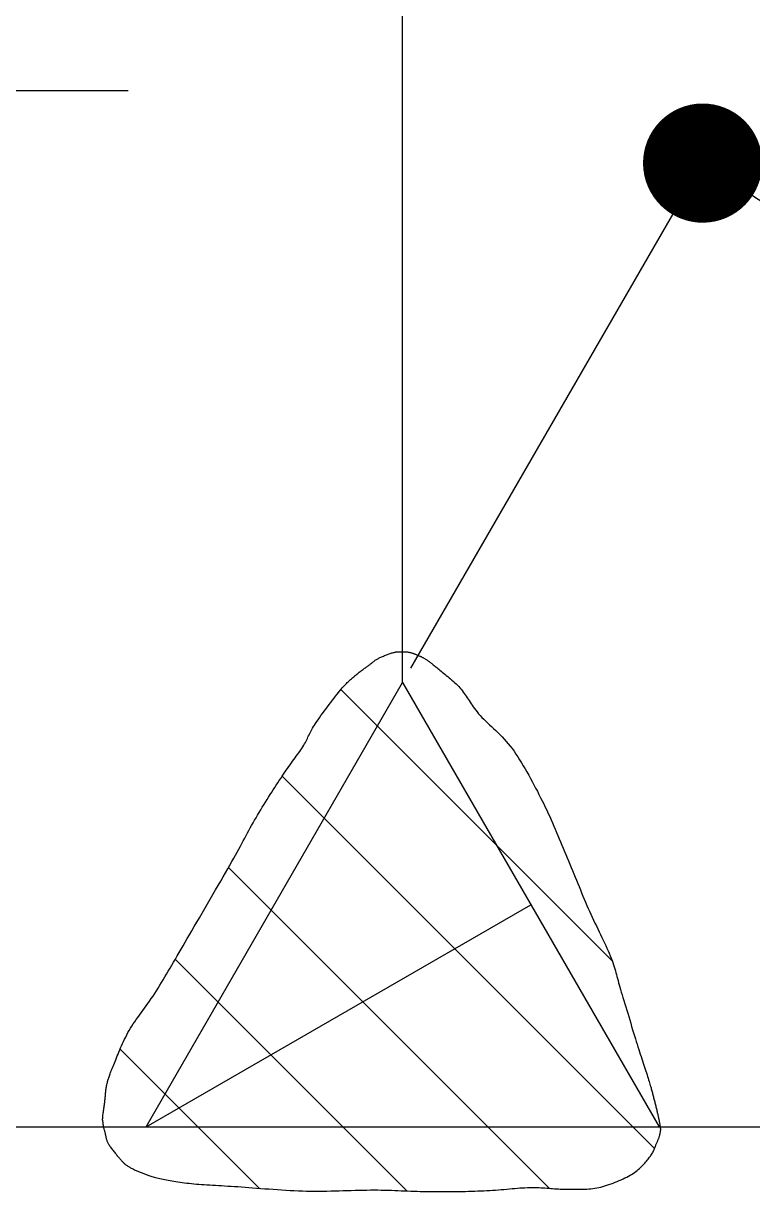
# Model space of a CAD drawing. Header units: millimetres. Extents: x 0 to 18796, y -11 to 7128.
# Drawn here: x 11760.5 to 11809.5, y 5703 to 5781.4 of the extents above; entities that cross this region are included whole.
import ezdxf

# ---------------------------------------------------------------- set-up
doc = ezdxf.new("R2010")
doc.units = ezdxf.units.MM
doc.header["$LTSCALE"] = 5
doc.layers.get('0').update_dxf_attribs({"color": 255})
doc.layers.add('寸法', color=4, linetype='Continuous')
doc.layers.add('金物', color=142, linetype='Continuous')

# ---------------------------------------------------------------- blocks, each defined once
blk = doc.blocks.new('_Dot')
at = {"color": 0, "linetype": 'ByBlock', "lineweight": -2}
blk.add_line((-0.5, 0), (-1, 0), dxfattribs=at)
at = {"color": 0, "linetype": 'ByBlock', "const_width": 0.5}
blk.add_lwpolyline([(-0.25, 0, 1), (0.25, 0, 1)], format="xyb", close=True, dxfattribs=at)

msp = doc.modelspace()

# ---------------------------------------------------------------- linework, layer by layer
at = {"layer": '寸法'}
for p, q in [((11759.555, 5776.91), (11767.555, 5776.91)), ((11786.531, 5738.142), (11806.098, 5772.033)), ((11785.075, 5739.104), (11785.136, 5739.125)), ((11785.136, 5739.125), (11785.194, 5739.144)), ((11785.194, 5739.144), (11785.25, 5739.162)), ((11785.25, 5739.162), (11785.303, 5739.178)), ((11785.303, 5739.178), (11785.353, 5739.192)), ((11785.353, 5739.192), (11785.399, 5739.204)), ((11785.399, 5739.204), (11785.444, 5739.215)), ((11785.444, 5739.215), (11785.487, 5739.223)), ((11785.487, 5739.223), (11785.528, 5739.23)), ((11785.528, 5739.23), (11785.567, 5739.236)), ((11785.567, 5739.236), (11785.605, 5739.24)), ((11785.605, 5739.24), (11785.642, 5739.244)), ((11785.642, 5739.244), (11785.678, 5739.246)), ((11785.678, 5739.246), (11785.712, 5739.247)), ((11785.712, 5739.247), (11785.747, 5739.248)), ((11785.747, 5739.248), (11785.78, 5739.248)), ((11785.78, 5739.248), (11785.812, 5739.248)), ((11785.812, 5739.248), (11785.845, 5739.248)), ((11785.845, 5739.248), (11785.876, 5739.247)), ((11785.876, 5739.247), (11785.909, 5739.247)), ((11785.909, 5739.247), (11785.941, 5739.247)), ((11785.941, 5739.247), (11785.973, 5739.247)), ((11785.973, 5739.247), (11786.004, 5739.247)), ((11786.004, 5739.247), (11786.035, 5739.247)), ((11786.035, 5739.247), (11786.065, 5739.247)), ((11786.065, 5739.247), (11786.094, 5739.246)), ((11786.094, 5739.246), (11786.122, 5739.245)), ((11786.122, 5739.245), (11786.149, 5739.244)), ((11786.149, 5739.244), (11786.177, 5739.242)), ((11786.177, 5739.242), (11786.204, 5739.24)), ((11786.204, 5739.24), (11786.23, 5739.238)), ((11786.23, 5739.238), (11786.257, 5739.235)), ((11786.257, 5739.235), (11786.283, 5739.232)), ((11786.283, 5739.232), (11786.31, 5739.228)), ((11786.31, 5739.228), (11786.337, 5739.224)), ((11786.337, 5739.224), (11786.364, 5739.22)), ((11786.364, 5739.22), (11786.392, 5739.214)), ((11786.392, 5739.214), (11786.42, 5739.208)), ((11786.42, 5739.208), (11786.449, 5739.202)), ((11786.449, 5739.202), (11786.478, 5739.195)), ((11786.478, 5739.195), (11786.508, 5739.187)), ((11786.508, 5739.187), (11786.538, 5739.179)), ((11786.538, 5739.179), (11786.568, 5739.17)), ((11786.568, 5739.17), (11786.598, 5739.161)), ((11786.598, 5739.161), (11786.628, 5739.151)), ((11786.628, 5739.151), (11786.659, 5739.141)), ((11786.659, 5739.141), (11786.689, 5739.13)), ((11786.689, 5739.13), (11786.719, 5739.119)), ((11786.719, 5739.119), (11786.75, 5739.108)), ((11786.75, 5739.108), (11786.781, 5739.095)), ((11783.664, 5738.302), (11783.709, 5738.335)), ((11783.709, 5738.335), (11783.751, 5738.367)), ((11783.751, 5738.367), (11783.792, 5738.398)), ((11783.792, 5738.398), (11783.83, 5738.428)), ((11783.83, 5738.428), (11783.867, 5738.458)), ((11783.867, 5738.458), (11783.903, 5738.486)), ((11783.903, 5738.486), (11783.937, 5738.514)), ((11783.937, 5738.514), (11783.971, 5738.542)), ((11783.971, 5738.542), (11784.005, 5738.569)), ((11784.005, 5738.569), (11784.038, 5738.596)), ((11784.038, 5738.596), (11784.072, 5738.622)), ((11784.072, 5738.622), (11784.107, 5738.648)), ((11784.107, 5738.648), (11784.143, 5738.673)), ((11784.143, 5738.673), (11784.181, 5738.698)), ((11784.181, 5738.698), (11784.22, 5738.724)), ((11784.22, 5738.724), (11784.261, 5738.749)), ((11784.261, 5738.749), (11784.305, 5738.774)), ((11784.305, 5738.774), (11784.352, 5738.799)), ((11784.352, 5738.799), (11784.402, 5738.825)), ((11784.402, 5738.825), (11784.455, 5738.851)), ((11784.455, 5738.851), (11784.512, 5738.877)), ((11784.512, 5738.877), (11784.571, 5738.904)), ((11784.571, 5738.904), (11784.632, 5738.93)), ((11784.632, 5738.93), (11784.694, 5738.957)), ((11784.694, 5738.957), (11784.757, 5738.983)), ((11784.757, 5738.983), (11784.822, 5739.009)), ((11784.822, 5739.009), (11784.886, 5739.034)), ((11784.886, 5739.034), (11784.95, 5739.058)), ((11784.95, 5739.058), (11785.013, 5739.081)), ((11785.013, 5739.081), (11785.075, 5739.104)), ((11786.781, 5739.095), (11786.812, 5739.083)), ((11786.812, 5739.083), (11786.844, 5739.071)), ((11786.844, 5739.071), (11786.875, 5739.058)), ((11786.875, 5739.058), (11786.906, 5739.045)), ((11786.906, 5739.045), (11786.937, 5739.032)), ((11786.937, 5739.032), (11786.969, 5739.018)), ((11786.969, 5739.018), (11787, 5739.005)), ((11787, 5739.005), (11787.031, 5738.992)), ((11787.031, 5738.992), (11787.061, 5738.98)), ((11787.061, 5738.98), (11787.091, 5738.967)), ((11787.091, 5738.967), (11787.121, 5738.954)), ((11787.121, 5738.954), (11787.151, 5738.942)), ((11787.151, 5738.942), (11787.181, 5738.928)), ((11787.181, 5738.928), (11787.211, 5738.915)), ((11787.211, 5738.915), (11787.242, 5738.9)), ((11787.242, 5738.9), (11787.273, 5738.885)), ((11787.273, 5738.885), (11787.305, 5738.869)), ((11787.305, 5738.869), (11787.338, 5738.852)), ((11787.338, 5738.852), (11787.372, 5738.833)), ((11787.372, 5738.833), (11787.407, 5738.813)), ((11787.407, 5738.813), (11787.443, 5738.792)), ((11787.443, 5738.792), (11787.48, 5738.768)), ((11787.48, 5738.768), (11787.519, 5738.743)), ((11787.519, 5738.743), (11787.559, 5738.717)), ((11787.559, 5738.717), (11787.599, 5738.691)), ((11787.599, 5738.691), (11787.638, 5738.664)), ((11787.638, 5738.664), (11787.678, 5738.637)), ((11787.678, 5738.637), (11787.717, 5738.609)), ((11787.717, 5738.609), (11787.758, 5738.58)), ((11787.758, 5738.58), (11787.799, 5738.55)), ((11787.799, 5738.55), (11787.842, 5738.518)), ((11787.842, 5738.518), (11787.886, 5738.485)), ((11787.886, 5738.485), (11787.932, 5738.45)), ((11787.932, 5738.45), (11787.98, 5738.412)), ((11787.98, 5738.412), (11788.031, 5738.372)), ((11788.031, 5738.372), (11788.084, 5738.33)), ((11788.084, 5738.33), (11788.139, 5738.285)), ((11782.64, 5737.514), (11782.692, 5737.557)), ((11782.692, 5737.557), (11782.744, 5737.6)), ((11782.744, 5737.6), (11782.797, 5737.645)), ((11782.797, 5737.645), (11782.851, 5737.691)), ((11782.851, 5737.691), (11782.905, 5737.738)), ((11782.905, 5737.738), (11782.959, 5737.783)), ((11782.959, 5737.783), (11783.014, 5737.826)), ((11783.014, 5737.826), (11783.067, 5737.868)), ((11783.067, 5737.868), (11783.12, 5737.909)), ((11783.12, 5737.909), (11783.173, 5737.949)), ((11783.173, 5737.949), (11783.225, 5737.988)), ((11783.225, 5737.988), (11783.276, 5738.026)), ((11783.276, 5738.026), (11783.327, 5738.063)), ((11783.327, 5738.063), (11783.378, 5738.098)), ((11783.378, 5738.098), (11783.427, 5738.134)), ((11783.427, 5738.134), (11783.476, 5738.168)), ((11783.476, 5738.168), (11783.525, 5738.202)), ((11783.525, 5738.202), (11783.572, 5738.236)), ((11783.572, 5738.236), (11783.618, 5738.269)), ((11783.618, 5738.269), (11783.664, 5738.302)), ((11788.139, 5738.285), (11788.198, 5738.237)), ((11788.198, 5738.237), (11788.26, 5738.185)), ((11788.26, 5738.185), (11788.326, 5738.13)), ((11788.326, 5738.13), (11788.396, 5738.072)), ((11788.396, 5738.072), (11788.472, 5738.011)), ((11788.472, 5738.011), (11788.552, 5737.946)), ((11788.552, 5737.946), (11788.635, 5737.878)), ((11788.635, 5737.878), (11788.722, 5737.808)), ((11788.722, 5737.808), (11788.812, 5737.735)), ((11788.812, 5737.735), (11788.904, 5737.66)), ((11788.904, 5737.66), (11788.998, 5737.583)), ((11788.998, 5737.583), (11789.092, 5737.503)), ((11768.764, 5707.368), (11785.973, 5737.175)), ((11781.85, 5736.726), (11781.928, 5736.818)), ((11781.928, 5736.818), (11782.002, 5736.902)), ((11782.002, 5736.902), (11782.071, 5736.98)), ((11782.071, 5736.98), (11782.138, 5737.051)), ((11782.138, 5737.051), (11782.201, 5737.117)), ((11782.201, 5737.117), (11782.262, 5737.178)), ((11782.262, 5737.178), (11782.32, 5737.234)), ((11782.32, 5737.234), (11782.377, 5737.287)), ((11782.377, 5737.287), (11782.432, 5737.336)), ((11782.432, 5737.336), (11782.484, 5737.383)), ((11782.484, 5737.383), (11782.537, 5737.428)), ((11782.537, 5737.428), (11782.589, 5737.471)), ((11782.589, 5737.471), (11782.64, 5737.514)), ((11785.973, 5737.175), (11803.182, 5707.368)), ((11789.092, 5737.503), (11789.187, 5737.422)), ((11789.187, 5737.422), (11789.282, 5737.339)), ((11789.282, 5737.339), (11789.377, 5737.255)), ((11789.377, 5737.255), (11789.47, 5737.169)), ((11789.47, 5737.169), (11789.561, 5737.082)), ((11789.561, 5737.082), (11789.65, 5736.994)), ((11789.65, 5736.994), (11789.736, 5736.905)), ((11789.736, 5736.905), (11789.82, 5736.816)), ((11789.82, 5736.816), (11789.898, 5736.726)), ((11781.152, 5735.843), (11781.263, 5735.988)), ((11781.263, 5735.988), (11781.372, 5736.129)), ((11781.372, 5736.129), (11781.477, 5736.264)), ((11781.477, 5736.264), (11781.579, 5736.393)), ((11781.579, 5736.393), (11781.676, 5736.513)), ((11781.676, 5736.513), (11781.767, 5736.625)), ((11781.767, 5736.625), (11781.85, 5736.726)), ((11781.83, 5736.702), (11800.027, 5718.505)), ((11789.898, 5736.726), (11789.972, 5736.635)), ((11789.972, 5736.635), (11790.042, 5736.543)), ((11790.042, 5736.543), (11790.11, 5736.45)), ((11790.11, 5736.45), (11790.176, 5736.356)), ((11790.176, 5736.356), (11790.24, 5736.26)), ((11790.24, 5736.26), (11790.304, 5736.163)), ((11790.304, 5736.163), (11790.367, 5736.064)), ((11790.367, 5736.064), (11790.432, 5735.964)), ((11780.598, 5735.1), (11780.706, 5735.247)), ((11780.706, 5735.247), (11780.816, 5735.396)), ((11780.816, 5735.396), (11780.927, 5735.546)), ((11780.927, 5735.546), (11781.04, 5735.695)), ((11781.04, 5735.695), (11781.152, 5735.843)), ((11790.432, 5735.964), (11790.498, 5735.862)), ((11790.498, 5735.862), (11790.567, 5735.757)), ((11790.567, 5735.757), (11790.639, 5735.651)), ((11790.639, 5735.651), (11790.715, 5735.542)), ((11790.715, 5735.542), (11790.796, 5735.431)), ((11790.796, 5735.431), (11790.882, 5735.318)), ((11790.882, 5735.318), (11790.975, 5735.202)), ((11790.975, 5735.202), (11791.074, 5735.084)), ((11780.063, 5734.329), (11780.135, 5734.439)), ((11780.135, 5734.439), (11780.215, 5734.557)), ((11780.215, 5734.557), (11780.302, 5734.683)), ((11780.302, 5734.683), (11780.395, 5734.817)), ((11780.395, 5734.817), (11780.494, 5734.956)), ((11780.494, 5734.956), (11780.598, 5735.1)), ((11791.074, 5735.084), (11791.18, 5734.964)), ((11791.18, 5734.964), (11791.294, 5734.843)), ((11791.294, 5734.843), (11791.414, 5734.722)), ((11791.414, 5734.722), (11791.539, 5734.599)), ((11791.539, 5734.599), (11791.669, 5734.475)), ((11791.669, 5734.475), (11791.803, 5734.349)), ((11779.666, 5733.591), (11779.705, 5733.676)), ((11779.705, 5733.676), (11779.747, 5733.761)), ((11779.747, 5733.761), (11779.79, 5733.848)), ((11779.79, 5733.848), (11779.836, 5733.937)), ((11779.836, 5733.937), (11779.885, 5734.028)), ((11779.885, 5734.028), (11779.939, 5734.124)), ((11779.939, 5734.124), (11779.998, 5734.224)), ((11779.998, 5734.224), (11780.063, 5734.329)), ((11791.803, 5734.349), (11791.94, 5734.22)), ((11791.94, 5734.22), (11792.08, 5734.09)), ((11792.08, 5734.09), (11792.221, 5733.956)), ((11792.221, 5733.956), (11792.363, 5733.819)), ((11792.363, 5733.819), (11792.506, 5733.678)), ((11792.506, 5733.678), (11792.647, 5733.534)), ((11779.21, 5732.762), (11779.277, 5732.867)), ((11779.277, 5732.867), (11779.34, 5732.969)), ((11779.34, 5732.969), (11779.397, 5733.066)), ((11779.397, 5733.066), (11779.45, 5733.159)), ((11779.45, 5733.159), (11779.497, 5733.249)), ((11779.497, 5733.249), (11779.542, 5733.337)), ((11779.542, 5733.337), (11779.584, 5733.423)), ((11779.584, 5733.423), (11779.625, 5733.508)), ((11779.625, 5733.508), (11779.666, 5733.591)), ((11792.647, 5733.534), (11792.788, 5733.385)), ((11792.788, 5733.385), (11792.926, 5733.231)), ((11792.926, 5733.231), (11793.062, 5733.073)), ((11793.062, 5733.073), (11793.194, 5732.91)), ((11793.194, 5732.91), (11793.322, 5732.741)), ((11778.68, 5732.01), (11778.761, 5732.121)), ((11778.761, 5732.121), (11778.841, 5732.231)), ((11778.841, 5732.231), (11778.919, 5732.339)), ((11778.919, 5732.339), (11778.994, 5732.446)), ((11778.994, 5732.446), (11779.068, 5732.552)), ((11779.068, 5732.552), (11779.14, 5732.658)), ((11779.14, 5732.658), (11779.21, 5732.762)), ((11793.322, 5732.741), (11793.447, 5732.565)), ((11793.447, 5732.565), (11793.572, 5732.383)), ((11793.572, 5732.383), (11793.697, 5732.194)), ((11793.697, 5732.194), (11793.821, 5731.999)), ((11778.072, 5731.161), (11778.162, 5731.292)), ((11778.162, 5731.292), (11778.252, 5731.419)), ((11778.252, 5731.419), (11778.34, 5731.542)), ((11778.34, 5731.542), (11778.427, 5731.663)), ((11778.427, 5731.663), (11778.512, 5731.781)), ((11778.512, 5731.781), (11778.597, 5731.897)), ((11778.597, 5731.897), (11778.68, 5732.01)), ((11793.821, 5731.999), (11793.944, 5731.799)), ((11793.944, 5731.799), (11794.067, 5731.595)), ((11794.067, 5731.595), (11794.189, 5731.387)), ((11794.189, 5731.387), (11794.31, 5731.176)), ((11777.601, 5730.452), (11777.699, 5730.601)), ((11777.699, 5730.601), (11777.795, 5730.747)), ((11777.795, 5730.747), (11777.889, 5730.889)), ((11777.889, 5730.889), (11777.981, 5731.027)), ((11777.896, 5730.901), (11802.876, 5705.921)), ((11777.981, 5731.027), (11778.072, 5731.161)), ((11794.31, 5731.176), (11794.43, 5730.962)), ((11794.43, 5730.962), (11794.549, 5730.747)), ((11794.549, 5730.747), (11794.666, 5730.53)), ((11794.666, 5730.53), (11794.783, 5730.313)), ((11777.089, 5729.656), (11777.194, 5729.821)), ((11777.194, 5729.821), (11777.298, 5729.983)), ((11777.298, 5729.983), (11777.401, 5730.142)), ((11777.401, 5730.142), (11777.502, 5730.298)), ((11777.502, 5730.298), (11777.601, 5730.452)), ((11794.783, 5730.313), (11794.897, 5730.096)), ((11794.897, 5730.096), (11795.01, 5729.879)), ((11795.01, 5729.879), (11795.121, 5729.664)), ((11776.559, 5728.806), (11776.665, 5728.979)), ((11776.665, 5728.979), (11776.771, 5729.15)), ((11776.771, 5729.15), (11776.878, 5729.321)), ((11776.878, 5729.321), (11776.984, 5729.489)), ((11776.984, 5729.489), (11777.089, 5729.656)), ((11795.121, 5729.664), (11795.23, 5729.451)), ((11795.23, 5729.451), (11795.337, 5729.24)), ((11795.337, 5729.24), (11795.442, 5729.031)), ((11795.442, 5729.031), (11795.544, 5728.821)), ((11776.14, 5728.106), (11776.243, 5728.282)), ((11776.243, 5728.282), (11776.347, 5728.457)), ((11776.347, 5728.457), (11776.453, 5728.632)), ((11776.453, 5728.632), (11776.559, 5728.806)), ((11795.544, 5728.821), (11795.645, 5728.61)), ((11795.645, 5728.61), (11795.743, 5728.399)), ((11795.743, 5728.399), (11795.84, 5728.187)), ((11795.84, 5728.187), (11795.934, 5727.975)), ((11775.659, 5727.254), (11775.751, 5727.423)), ((11775.751, 5727.423), (11775.845, 5727.591)), ((11775.845, 5727.591), (11775.941, 5727.761)), ((11775.941, 5727.761), (11776.038, 5727.933)), ((11776.038, 5727.933), (11776.14, 5728.106)), ((11795.934, 5727.975), (11796.028, 5727.762)), ((11796.028, 5727.762), (11796.12, 5727.55)), ((11796.12, 5727.55), (11796.211, 5727.337)), ((11775.287, 5726.561), (11775.381, 5726.738)), ((11775.381, 5726.738), (11775.474, 5726.912)), ((11775.474, 5726.912), (11775.567, 5727.084)), ((11775.567, 5727.084), (11775.659, 5727.254)), ((11796.211, 5727.337), (11796.302, 5727.124)), ((11796.302, 5727.124), (11796.392, 5726.911)), ((11796.392, 5726.911), (11796.481, 5726.697)), ((11796.481, 5726.697), (11796.57, 5726.484)), ((11774.766, 5725.597), (11774.878, 5725.803)), ((11774.878, 5725.803), (11774.986, 5726.002)), ((11774.986, 5726.002), (11775.09, 5726.194)), ((11775.09, 5726.194), (11775.189, 5726.38)), ((11775.189, 5726.38), (11775.287, 5726.561)), ((11796.57, 5726.484), (11796.659, 5726.271)), ((11796.659, 5726.271), (11796.749, 5726.058)), ((11796.749, 5726.058), (11796.838, 5725.846)), ((11796.838, 5725.846), (11796.929, 5725.633)), ((11774.39, 5724.926), (11774.522, 5725.159)), ((11774.522, 5725.159), (11774.647, 5725.383)), ((11774.647, 5725.383), (11774.766, 5725.597)), ((11796.929, 5725.633), (11797.019, 5725.42)), ((11797.019, 5725.42), (11797.108, 5725.206)), ((11797.108, 5725.206), (11797.197, 5724.991)), ((11773.941, 5724.142), (11774.1, 5724.417)), ((11774.1, 5724.417), (11774.249, 5724.679)), ((11774.249, 5724.679), (11774.39, 5724.926)), ((11774.298, 5724.765), (11795.825, 5703.237)), ((11797.197, 5724.991), (11797.285, 5724.776)), ((11797.285, 5724.776), (11797.373, 5724.559)), ((11797.373, 5724.559), (11797.46, 5724.343)), ((11797.46, 5724.343), (11797.548, 5724.127)), ((11773.43, 5723.258), (11773.605, 5723.56)), ((11773.605, 5723.56), (11773.776, 5723.856)), ((11773.776, 5723.856), (11773.941, 5724.142)), ((11797.548, 5724.127), (11797.635, 5723.911)), ((11797.635, 5723.911), (11797.721, 5723.696)), ((11797.721, 5723.696), (11797.807, 5723.481)), ((11797.807, 5723.481), (11797.894, 5723.268)), ((11773.07, 5722.638), (11773.251, 5722.95)), ((11773.251, 5722.95), (11773.43, 5723.258)), ((11797.894, 5723.268), (11797.98, 5723.056)), ((11797.98, 5723.056), (11798.066, 5722.846)), ((11798.066, 5722.846), (11798.153, 5722.637)), ((11768.764, 5707.368), (11794.577, 5722.272)), ((11772.524, 5721.701), (11772.705, 5722.012)), ((11772.705, 5722.012), (11772.888, 5722.324)), ((11772.888, 5722.324), (11773.07, 5722.638)), ((11798.153, 5722.637), (11798.24, 5722.431)), ((11798.24, 5722.431), (11798.327, 5722.227)), ((11798.327, 5722.227), (11798.413, 5722.026)), ((11798.413, 5722.026), (11798.502, 5721.827)), ((11772, 5720.803), (11772.17, 5721.095)), ((11772.17, 5721.095), (11772.346, 5721.395)), ((11772.346, 5721.395), (11772.524, 5721.701)), ((11798.502, 5721.827), (11798.593, 5721.628)), ((11798.593, 5721.628), (11798.685, 5721.43)), ((11798.685, 5721.43), (11798.779, 5721.232)), ((11798.779, 5721.232), (11798.873, 5721.036)), ((11771.677, 5720.252), (11771.835, 5720.521)), ((11771.835, 5720.521), (11772, 5720.803)), ((11798.873, 5721.036), (11798.968, 5720.842)), ((11798.968, 5720.842), (11799.062, 5720.648)), ((11799.062, 5720.648), (11799.156, 5720.457)), ((11799.156, 5720.457), (11799.249, 5720.267)), ((11771.113, 5719.283), (11771.247, 5719.514)), ((11771.247, 5719.514), (11771.385, 5719.752)), ((11771.385, 5719.752), (11771.528, 5719.996)), ((11771.528, 5719.996), (11771.677, 5720.252)), ((11799.249, 5720.267), (11799.34, 5720.08)), ((11799.34, 5720.08), (11799.43, 5719.895)), ((11799.43, 5719.895), (11799.516, 5719.712)), ((11799.516, 5719.712), (11799.6, 5719.532)), ((11799.6, 5719.532), (11799.681, 5719.355)), ((11770.73, 5718.622), (11770.854, 5718.837)), ((11770.854, 5718.837), (11770.981, 5719.057)), ((11770.981, 5719.057), (11771.113, 5719.283)), ((11799.681, 5719.355), (11799.758, 5719.182)), ((11799.758, 5719.182), (11799.831, 5719.011)), ((11799.831, 5719.011), (11799.899, 5718.844)), ((11799.899, 5718.844), (11799.961, 5718.683)), ((11770.255, 5717.807), (11770.371, 5718.005)), ((11770.371, 5718.005), (11770.488, 5718.207)), ((11770.488, 5718.207), (11770.608, 5718.412)), ((11770.608, 5718.412), (11770.73, 5718.622)), ((11770.721, 5718.607), (11786.264, 5703.064)), ((11799.961, 5718.683), (11800.018, 5718.529)), ((11800.018, 5718.529), (11800.07, 5718.382)), ((11800.07, 5718.382), (11800.118, 5718.241)), ((11800.118, 5718.241), (11800.162, 5718.104)), ((11800.162, 5718.104), (11800.203, 5717.97)), ((11800.203, 5717.97), (11800.242, 5717.839)), ((11769.801, 5717.047), (11769.913, 5717.233)), ((11769.913, 5717.233), (11770.027, 5717.422)), ((11770.027, 5717.422), (11770.14, 5717.613)), ((11770.14, 5717.613), (11770.255, 5717.807)), ((11800.242, 5717.839), (11800.279, 5717.709)), ((11800.279, 5717.709), (11800.315, 5717.578)), ((11800.315, 5717.578), (11800.35, 5717.447)), ((11800.35, 5717.447), (11800.386, 5717.313)), ((11800.386, 5717.313), (11800.423, 5717.177)), ((11800.423, 5717.177), (11800.461, 5717.035)), ((11769.346, 5716.319), (11769.461, 5716.498)), ((11769.461, 5716.498), (11769.575, 5716.68)), ((11769.575, 5716.68), (11769.688, 5716.863)), ((11769.688, 5716.863), (11769.801, 5717.047)), ((11800.461, 5717.035), (11800.501, 5716.888)), ((11800.501, 5716.888), (11800.544, 5716.735)), ((11800.544, 5716.735), (11800.591, 5716.574)), ((11800.591, 5716.574), (11800.641, 5716.404)), ((11800.641, 5716.404), (11800.696, 5716.224)), ((11768.767, 5715.481), (11768.882, 5715.642)), ((11768.882, 5715.642), (11768.998, 5715.806)), ((11768.998, 5715.806), (11769.114, 5715.973)), ((11769.114, 5715.973), (11769.23, 5716.144)), ((11769.23, 5716.144), (11769.346, 5716.319)), ((11800.696, 5716.224), (11800.753, 5716.034)), ((11800.753, 5716.034), (11800.813, 5715.835)), ((11800.813, 5715.835), (11800.875, 5715.629)), ((11800.875, 5715.629), (11800.939, 5715.418)), ((11768.212, 5714.713), (11768.319, 5714.863)), ((11768.319, 5714.863), (11768.429, 5715.015)), ((11768.429, 5715.015), (11768.54, 5715.168)), ((11768.54, 5715.168), (11768.653, 5715.323)), ((11768.653, 5715.323), (11768.767, 5715.481)), ((11800.939, 5715.418), (11801.004, 5715.202)), ((11801.004, 5715.202), (11801.07, 5714.982)), ((11801.07, 5714.982), (11801.137, 5714.761)), ((11767.722, 5713.979), (11767.813, 5714.125)), ((11767.813, 5714.125), (11767.908, 5714.271)), ((11767.908, 5714.271), (11768.006, 5714.418)), ((11768.006, 5714.418), (11768.108, 5714.565)), ((11768.108, 5714.565), (11768.212, 5714.713)), ((11801.137, 5714.761), (11801.203, 5714.539)), ((11801.203, 5714.539), (11801.27, 5714.318)), ((11801.27, 5714.318), (11801.336, 5714.098)), ((11801.336, 5714.098), (11801.402, 5713.883)), ((11767.254, 5713.097), (11767.324, 5713.244)), ((11767.324, 5713.244), (11767.398, 5713.392)), ((11767.398, 5713.392), (11767.474, 5713.539)), ((11767.474, 5713.539), (11767.553, 5713.687)), ((11767.553, 5713.687), (11767.636, 5713.833)), ((11767.636, 5713.833), (11767.722, 5713.979)), ((11801.402, 5713.883), (11801.466, 5713.672)), ((11801.466, 5713.672), (11801.528, 5713.467)), ((11801.528, 5713.467), (11801.589, 5713.27)), ((11801.589, 5713.27), (11801.647, 5713.081)), ((11766.942, 5712.385), (11767, 5712.523)), ((11767, 5712.523), (11767.06, 5712.664)), ((11767.021, 5712.572), (11776.347, 5703.246)), ((11767.06, 5712.664), (11767.122, 5712.807)), ((11767.122, 5712.807), (11767.187, 5712.951)), ((11767.187, 5712.951), (11767.254, 5713.097)), ((11801.647, 5713.081), (11801.702, 5712.903)), ((11801.702, 5712.903), (11801.756, 5712.732)), ((11801.756, 5712.732), (11801.809, 5712.565)), ((11801.809, 5712.565), (11801.861, 5712.401)), ((11766.64, 5711.636), (11766.686, 5711.75)), ((11766.686, 5711.75), (11766.733, 5711.869)), ((11766.733, 5711.869), (11766.783, 5711.992)), ((11766.783, 5711.992), (11766.834, 5712.119)), ((11766.834, 5712.119), (11766.887, 5712.251)), ((11766.887, 5712.251), (11766.942, 5712.385)), ((11801.861, 5712.401), (11801.913, 5712.242)), ((11801.913, 5712.242), (11801.963, 5712.087)), ((11801.963, 5712.087), (11802.013, 5711.935)), ((11802.013, 5711.935), (11802.061, 5711.787)), ((11802.061, 5711.787), (11802.109, 5711.643)), ((11766.329, 5710.861), (11766.355, 5710.931)), ((11766.355, 5710.931), (11766.382, 5711.003)), ((11766.382, 5711.003), (11766.412, 5711.079)), ((11766.412, 5711.079), (11766.443, 5711.158)), ((11766.443, 5711.158), (11766.477, 5711.243)), ((11766.477, 5711.243), (11766.514, 5711.332)), ((11766.514, 5711.332), (11766.553, 5711.427)), ((11766.553, 5711.427), (11766.595, 5711.529)), ((11766.595, 5711.529), (11766.64, 5711.636)), ((11802.109, 5711.643), (11802.155, 5711.503)), ((11802.155, 5711.503), (11802.201, 5711.367)), ((11802.201, 5711.367), (11802.244, 5711.235)), ((11802.244, 5711.235), (11802.287, 5711.107)), ((11802.287, 5711.107), (11802.327, 5710.982)), ((11802.327, 5710.982), (11802.367, 5710.861)), ((11766.105, 5710.052), (11766.118, 5710.122)), ((11766.118, 5710.122), (11766.133, 5710.193)), ((11766.133, 5710.193), (11766.149, 5710.265)), ((11766.149, 5710.265), (11766.167, 5710.336)), ((11766.167, 5710.336), (11766.184, 5710.404)), ((11766.184, 5710.404), (11766.203, 5710.47)), ((11766.203, 5710.47), (11766.221, 5710.535)), ((11766.221, 5710.535), (11766.241, 5710.599)), ((11766.241, 5710.599), (11766.261, 5710.664)), ((11766.261, 5710.664), (11766.282, 5710.728)), ((11766.282, 5710.728), (11766.305, 5710.794)), ((11766.305, 5710.794), (11766.329, 5710.861)), ((11802.367, 5710.861), (11802.405, 5710.744)), ((11802.405, 5710.744), (11802.44, 5710.631)), ((11802.44, 5710.631), (11802.475, 5710.521)), ((11802.475, 5710.521), (11802.506, 5710.418)), ((11802.506, 5710.418), (11802.536, 5710.32)), ((11802.536, 5710.32), (11802.563, 5710.228)), ((11802.563, 5710.228), (11802.588, 5710.142)), ((11802.588, 5710.142), (11802.612, 5710.06)), ((11766.023, 5709.289), (11766.029, 5709.359)), ((11766.029, 5709.359), (11766.035, 5709.429)), ((11766.035, 5709.429), (11766.041, 5709.498)), ((11766.041, 5709.498), (11766.047, 5709.567)), ((11766.047, 5709.567), (11766.053, 5709.636)), ((11766.053, 5709.636), (11766.06, 5709.705)), ((11766.06, 5709.705), (11766.067, 5709.774)), ((11766.067, 5709.774), (11766.075, 5709.843)), ((11766.075, 5709.843), (11766.084, 5709.912)), ((11766.084, 5709.912), (11766.094, 5709.981)), ((11766.094, 5709.981), (11766.105, 5710.052)), ((11802.612, 5710.06), (11802.634, 5709.983)), ((11802.634, 5709.983), (11802.655, 5709.909)), ((11802.655, 5709.909), (11802.674, 5709.839)), ((11802.674, 5709.839), (11802.693, 5709.77)), ((11802.693, 5709.77), (11802.71, 5709.704)), ((11802.71, 5709.704), (11802.728, 5709.639)), ((11802.728, 5709.639), (11802.745, 5709.575)), ((11802.745, 5709.575), (11802.761, 5709.511)), ((11802.761, 5709.511), (11802.778, 5709.447)), ((11802.778, 5709.447), (11802.795, 5709.382)), ((11802.795, 5709.382), (11802.812, 5709.316)), ((11765.913, 5708.46), (11765.925, 5708.538)), ((11765.925, 5708.538), (11765.936, 5708.617)), ((11765.936, 5708.617), (11765.948, 5708.696)), ((11765.948, 5708.696), (11765.959, 5708.774)), ((11765.959, 5708.774), (11765.971, 5708.851)), ((11765.971, 5708.851), (11765.981, 5708.928)), ((11765.981, 5708.928), (11765.992, 5709.002)), ((11765.992, 5709.002), (11766.001, 5709.076)), ((11766.001, 5709.076), (11766.009, 5709.147)), ((11766.009, 5709.147), (11766.016, 5709.219)), ((11766.016, 5709.219), (11766.023, 5709.289)), ((11802.812, 5709.316), (11802.83, 5709.247)), ((11802.83, 5709.247), (11802.848, 5709.177)), ((11802.848, 5709.177), (11802.866, 5709.108)), ((11802.866, 5709.108), (11802.884, 5709.039)), ((11802.884, 5709.039), (11802.901, 5708.97)), ((11802.901, 5708.97), (11802.918, 5708.902)), ((11802.918, 5708.902), (11802.935, 5708.834)), ((11802.935, 5708.834), (11802.952, 5708.767)), ((11802.952, 5708.767), (11802.968, 5708.7)), ((11802.968, 5708.7), (11802.984, 5708.635)), ((11802.984, 5708.635), (11802.999, 5708.57)), ((11802.999, 5708.57), (11803.015, 5708.506)), ((11765.852, 5707.812), (11765.853, 5707.875)), ((11765.852, 5707.812), (11765.853, 5707.752)), ((11765.853, 5707.875), (11765.856, 5707.941)), ((11765.853, 5707.752), (11765.855, 5707.695)), ((11765.856, 5707.941), (11765.86, 5708.009)), ((11765.86, 5708.009), (11765.867, 5708.08)), ((11765.867, 5708.08), (11765.874, 5708.153)), ((11765.874, 5708.153), (11765.883, 5708.228)), ((11765.883, 5708.228), (11765.892, 5708.304)), ((11765.892, 5708.304), (11765.902, 5708.382)), ((11765.902, 5708.382), (11765.913, 5708.46)), ((11803.015, 5708.506), (11803.03, 5708.444)), ((11803.03, 5708.444), (11803.044, 5708.382)), ((11803.044, 5708.382), (11803.058, 5708.322)), ((11803.058, 5708.322), (11803.072, 5708.264)), ((11803.072, 5708.264), (11803.084, 5708.206)), ((11803.084, 5708.206), (11803.097, 5708.151)), ((11803.097, 5708.151), (11803.109, 5708.096)), ((11803.109, 5708.096), (11803.12, 5708.043)), ((11803.12, 5708.043), (11803.132, 5707.991)), ((11803.132, 5707.991), (11803.143, 5707.941)), ((11803.143, 5707.941), (11803.154, 5707.891)), ((11803.154, 5707.891), (11803.163, 5707.843)), ((11803.163, 5707.843), (11803.174, 5707.795)), ((11803.174, 5707.795), (11803.183, 5707.749)), ((11765.855, 5707.695), (11765.859, 5707.64)), ((11765.859, 5707.64), (11765.865, 5707.587)), ((11765.865, 5707.587), (11765.872, 5707.537)), ((11765.872, 5707.537), (11765.88, 5707.488)), ((11765.88, 5707.488), (11765.888, 5707.44)), ((11765.888, 5707.44), (11765.898, 5707.393)), ((11765.898, 5707.393), (11765.908, 5707.348)), ((11765.908, 5707.348), (11765.919, 5707.303)), ((11765.919, 5707.303), (11765.931, 5707.259)), ((11765.931, 5707.259), (11765.942, 5707.216)), ((11765.942, 5707.216), (11765.954, 5707.172)), ((11765.954, 5707.172), (11765.966, 5707.128)), ((11765.966, 5707.128), (11765.978, 5707.084)), ((11765.978, 5707.084), (11765.989, 5707.04)), ((11765.989, 5707.04), (11766.001, 5706.994)), ((11766.001, 5706.994), (11766.011, 5706.949)), ((11803.183, 5707.749), (11803.192, 5707.704)), ((11803.192, 5707.704), (11803.2, 5707.66)), ((11803.2, 5707.66), (11803.208, 5707.617)), ((11803.208, 5707.617), (11803.216, 5707.575)), ((11803.216, 5707.575), (11803.223, 5707.534)), ((11803.223, 5707.534), (11803.229, 5707.494)), ((11803.229, 5707.494), (11803.235, 5707.455)), ((11803.235, 5707.455), (11803.24, 5707.417)), ((11803.24, 5707.417), (11803.245, 5707.38)), ((11803.245, 5707.38), (11803.249, 5707.345)), ((11803.249, 5707.345), (11803.253, 5707.312)), ((11803.251, 5706.938), (11803.257, 5706.968)), ((11803.253, 5707.312), (11803.257, 5707.281)), ((11803.257, 5707.281), (11803.26, 5707.252)), ((11803.257, 5706.968), (11803.261, 5706.997)), ((11803.26, 5707.252), (11803.263, 5707.224)), ((11803.261, 5706.997), (11803.264, 5707.023)), ((11803.263, 5707.224), (11803.265, 5707.198)), ((11803.264, 5707.023), (11803.267, 5707.049)), ((11803.265, 5707.198), (11803.267, 5707.173)), ((11803.267, 5707.173), (11803.268, 5707.148)), ((11803.267, 5707.049), (11803.268, 5707.075)), ((11803.268, 5707.148), (11803.269, 5707.123)), ((11803.268, 5707.075), (11803.269, 5707.099)), ((11803.269, 5707.099), (11803.269, 5707.123)), ((11766.011, 5706.949), (11766.021, 5706.904)), ((11766.021, 5706.904), (11766.03, 5706.861)), ((11766.03, 5706.861), (11766.039, 5706.818)), ((11766.039, 5706.818), (11766.047, 5706.775)), ((11766.047, 5706.775), (11766.056, 5706.732)), ((11766.056, 5706.732), (11766.065, 5706.69)), ((11766.065, 5706.69), (11766.075, 5706.648)), ((11766.075, 5706.648), (11766.085, 5706.606)), ((11766.085, 5706.606), (11766.097, 5706.564)), ((11766.097, 5706.564), (11766.109, 5706.521)), ((11766.109, 5706.521), (11766.123, 5706.478)), ((11766.123, 5706.478), (11766.139, 5706.435)), ((11766.139, 5706.435), (11766.157, 5706.39)), ((11766.157, 5706.39), (11766.176, 5706.345)), ((11766.176, 5706.345), (11766.199, 5706.299)), ((11766.199, 5706.299), (11766.223, 5706.251)), ((11766.223, 5706.251), (11766.252, 5706.202)), ((11766.252, 5706.202), (11766.282, 5706.151)), ((11802.968, 5706.159), (11802.987, 5706.207)), ((11802.987, 5706.207), (11803.007, 5706.254)), ((11803.007, 5706.254), (11803.028, 5706.3)), ((11803.028, 5706.3), (11803.048, 5706.344)), ((11803.048, 5706.344), (11803.066, 5706.388)), ((11803.066, 5706.388), (11803.084, 5706.43)), ((11803.084, 5706.43), (11803.102, 5706.471)), ((11803.102, 5706.471), (11803.118, 5706.511)), ((11803.118, 5706.511), (11803.133, 5706.551)), ((11803.133, 5706.551), (11803.148, 5706.589)), ((11803.148, 5706.589), (11803.162, 5706.627)), ((11803.162, 5706.627), (11803.176, 5706.664)), ((11803.176, 5706.664), (11803.188, 5706.7)), ((11803.188, 5706.7), (11803.199, 5706.736)), ((11803.199, 5706.736), (11803.21, 5706.77)), ((11803.21, 5706.77), (11803.22, 5706.805)), ((11803.22, 5706.805), (11803.229, 5706.839)), ((11803.229, 5706.839), (11803.237, 5706.873)), ((11803.237, 5706.873), (11803.245, 5706.906)), ((11803.245, 5706.906), (11803.251, 5706.938)), ((11766.282, 5706.151), (11766.316, 5706.099)), ((11766.316, 5706.099), (11766.352, 5706.045)), ((11766.352, 5706.045), (11766.39, 5705.99)), ((11766.39, 5705.99), (11766.43, 5705.935)), ((11766.43, 5705.935), (11766.471, 5705.88)), ((11766.471, 5705.88), (11766.514, 5705.824)), ((11766.514, 5705.824), (11766.557, 5705.768)), ((11766.557, 5705.768), (11766.6, 5705.712)), ((11766.6, 5705.712), (11766.644, 5705.658)), ((11766.644, 5705.658), (11766.688, 5705.604)), ((11766.688, 5705.604), (11766.731, 5705.552)), ((11766.731, 5705.552), (11766.773, 5705.5)), ((11766.773, 5705.5), (11766.815, 5705.451)), ((11766.815, 5705.451), (11766.855, 5705.404)), ((11766.855, 5705.404), (11766.893, 5705.359)), ((11802.589, 5705.392), (11802.632, 5705.452)), ((11802.632, 5705.452), (11802.672, 5705.511)), ((11802.672, 5705.511), (11802.708, 5705.57)), ((11802.708, 5705.57), (11802.741, 5705.628)), ((11802.741, 5705.628), (11802.771, 5705.685)), ((11802.771, 5705.685), (11802.798, 5705.741)), ((11802.798, 5705.741), (11802.824, 5705.797)), ((11802.824, 5705.797), (11802.847, 5705.851)), ((11802.847, 5705.851), (11802.869, 5705.905)), ((11802.869, 5705.905), (11802.89, 5705.958)), ((11802.89, 5705.958), (11802.91, 5706.01)), ((11802.91, 5706.01), (11802.929, 5706.061)), ((11802.929, 5706.061), (11802.949, 5706.11)), ((11802.949, 5706.11), (11802.968, 5706.159)), ((11766.893, 5705.359), (11766.929, 5705.316)), ((11766.929, 5705.316), (11766.964, 5705.275)), ((11766.964, 5705.275), (11766.998, 5705.234)), ((11766.998, 5705.234), (11767.031, 5705.195)), ((11767.031, 5705.195), (11767.064, 5705.158)), ((11767.064, 5705.158), (11767.096, 5705.121)), ((11767.096, 5705.121), (11767.128, 5705.085)), ((11767.128, 5705.085), (11767.16, 5705.051)), ((11767.16, 5705.051), (11767.192, 5705.017)), ((11767.192, 5705.017), (11767.225, 5704.984)), ((11767.225, 5704.984), (11767.259, 5704.951)), ((11767.259, 5704.951), (11767.293, 5704.919)), ((11767.293, 5704.919), (11767.328, 5704.888)), ((11767.328, 5704.888), (11767.366, 5704.856)), ((11767.366, 5704.856), (11767.404, 5704.826)), ((11767.404, 5704.826), (11767.445, 5704.795)), ((11767.445, 5704.795), (11767.487, 5704.764)), ((11767.487, 5704.764), (11767.531, 5704.734)), ((11767.531, 5704.734), (11767.577, 5704.705)), ((11767.577, 5704.705), (11767.624, 5704.676)), ((11767.624, 5704.676), (11767.672, 5704.648)), ((11767.672, 5704.648), (11767.721, 5704.62)), ((11767.721, 5704.62), (11767.771, 5704.593)), ((11801.862, 5704.572), (11801.937, 5704.643)), ((11801.937, 5704.643), (11802.01, 5704.715)), ((11802.01, 5704.715), (11802.08, 5704.787)), ((11802.08, 5704.787), (11802.146, 5704.858)), ((11802.146, 5704.858), (11802.21, 5704.929)), ((11802.21, 5704.929), (11802.271, 5705)), ((11802.271, 5705), (11802.329, 5705.069)), ((11802.329, 5705.069), (11802.386, 5705.137)), ((11802.386, 5705.137), (11802.44, 5705.204)), ((11802.44, 5705.204), (11802.492, 5705.269)), ((11802.492, 5705.269), (11802.542, 5705.331)), ((11802.542, 5705.331), (11802.589, 5705.392)), ((11767.771, 5704.593), (11767.822, 5704.566)), ((11767.822, 5704.566), (11767.874, 5704.54)), ((11767.874, 5704.54), (11767.928, 5704.514)), ((11767.928, 5704.514), (11767.981, 5704.489)), ((11767.981, 5704.489), (11768.036, 5704.464)), ((11768.036, 5704.464), (11768.092, 5704.439)), ((11768.092, 5704.439), (11768.148, 5704.415)), ((11768.148, 5704.415), (11768.205, 5704.391)), ((11768.205, 5704.391), (11768.262, 5704.367)), ((11768.262, 5704.367), (11768.321, 5704.342)), ((11768.321, 5704.342), (11768.379, 5704.318)), ((11768.379, 5704.318), (11768.437, 5704.294)), ((11768.437, 5704.294), (11768.494, 5704.271)), ((11768.494, 5704.271), (11768.549, 5704.248)), ((11768.549, 5704.248), (11768.604, 5704.226)), ((11768.604, 5704.226), (11768.659, 5704.203)), ((11768.659, 5704.203), (11768.714, 5704.182)), ((11768.714, 5704.182), (11768.771, 5704.16)), ((11768.771, 5704.16), (11768.828, 5704.138)), ((11768.828, 5704.138), (11768.888, 5704.117)), ((11768.888, 5704.117), (11768.95, 5704.096)), ((11768.95, 5704.096), (11769.015, 5704.075)), ((11769.015, 5704.075), (11769.083, 5704.054)), ((11769.083, 5704.054), (11769.156, 5704.032)), ((11769.156, 5704.032), (11769.233, 5704.011)), ((11769.233, 5704.011), (11769.314, 5703.99)), ((11769.314, 5703.99), (11769.401, 5703.968)), ((11769.401, 5703.968), (11769.494, 5703.946)), ((11769.494, 5703.946), (11769.592, 5703.924)), ((11769.592, 5703.924), (11769.693, 5703.902)), ((11769.693, 5703.902), (11769.798, 5703.879)), ((11769.798, 5703.879), (11769.907, 5703.856)), ((11769.907, 5703.856), (11770.018, 5703.833)), ((11770.018, 5703.833), (11770.133, 5703.809)), ((11800.632, 5703.813), (11800.76, 5703.873)), ((11800.76, 5703.873), (11800.884, 5703.933)), ((11800.884, 5703.933), (11801.003, 5703.994)), ((11801.003, 5703.994), (11801.118, 5704.054)), ((11801.118, 5704.054), (11801.227, 5704.115)), ((11801.227, 5704.115), (11801.331, 5704.175)), ((11801.331, 5704.175), (11801.43, 5704.237)), ((11801.43, 5704.237), (11801.524, 5704.3)), ((11801.524, 5704.3), (11801.614, 5704.366)), ((11801.614, 5704.366), (11801.7, 5704.433)), ((11801.7, 5704.433), (11801.783, 5704.502)), ((11801.783, 5704.502), (11801.862, 5704.572)), ((11770.133, 5703.809), (11770.252, 5703.786)), ((11770.252, 5703.786), (11770.375, 5703.763)), ((11770.375, 5703.763), (11770.501, 5703.74)), ((11770.501, 5703.74), (11770.631, 5703.717)), ((11770.631, 5703.717), (11770.765, 5703.695)), ((11770.765, 5703.695), (11770.903, 5703.673)), ((11770.903, 5703.673), (11771.044, 5703.652)), ((11771.044, 5703.652), (11771.19, 5703.632)), ((11771.19, 5703.632), (11771.339, 5703.612)), ((11771.339, 5703.612), (11771.493, 5703.593)), ((11771.493, 5703.593), (11771.65, 5703.575)), ((11771.65, 5703.575), (11771.811, 5703.558)), ((11771.811, 5703.558), (11771.976, 5703.542)), ((11771.976, 5703.542), (11772.143, 5703.528)), ((11772.143, 5703.528), (11772.315, 5703.514)), ((11772.315, 5703.514), (11772.49, 5703.501)), ((11772.49, 5703.501), (11772.668, 5703.488)), ((11772.668, 5703.488), (11772.851, 5703.476)), ((11772.851, 5703.476), (11773.037, 5703.464)), ((11773.037, 5703.464), (11773.228, 5703.453)), ((11773.228, 5703.453), (11773.423, 5703.442)), ((11773.423, 5703.442), (11773.623, 5703.43)), ((11773.623, 5703.43), (11773.827, 5703.418)), ((11773.827, 5703.418), (11774.036, 5703.406)), ((11774.036, 5703.406), (11774.249, 5703.394)), ((11774.249, 5703.394), (11774.468, 5703.381)), ((11774.468, 5703.381), (11774.692, 5703.367)), ((11774.692, 5703.367), (11774.921, 5703.352)), ((11774.921, 5703.352), (11775.157, 5703.336)), ((11775.157, 5703.336), (11775.402, 5703.318)), ((11775.402, 5703.318), (11775.655, 5703.299)), ((11775.655, 5703.299), (11775.915, 5703.279)), ((11775.915, 5703.279), (11776.181, 5703.259)), ((11776.181, 5703.259), (11776.452, 5703.237)), ((11776.452, 5703.237), (11776.727, 5703.216)), ((11776.727, 5703.216), (11777.006, 5703.195)), ((11777.006, 5703.195), (11777.287, 5703.174)), ((11777.287, 5703.174), (11777.57, 5703.154)), ((11777.57, 5703.154), (11777.855, 5703.135)), ((11777.855, 5703.135), (11778.139, 5703.117)), ((11778.139, 5703.117), (11778.422, 5703.101)), ((11778.422, 5703.101), (11778.704, 5703.086)), ((11778.704, 5703.086), (11778.983, 5703.073)), ((11778.983, 5703.073), (11779.259, 5703.062)), ((11779.259, 5703.062), (11779.53, 5703.054)), ((11779.53, 5703.054), (11779.8, 5703.049)), ((11779.8, 5703.049), (11780.071, 5703.047)), ((11780.071, 5703.047), (11780.345, 5703.048)), ((11780.345, 5703.048), (11780.619, 5703.05)), ((11780.619, 5703.05), (11780.894, 5703.055)), ((11780.894, 5703.055), (11781.168, 5703.061)), ((11781.168, 5703.061), (11781.442, 5703.068)), ((11781.442, 5703.068), (11781.715, 5703.076)), ((11781.715, 5703.076), (11781.988, 5703.084)), ((11781.988, 5703.084), (11782.258, 5703.093)), ((11782.258, 5703.093), (11782.526, 5703.101)), ((11782.526, 5703.101), (11782.792, 5703.109)), ((11782.792, 5703.109), (11783.054, 5703.116)), ((11783.054, 5703.116), (11783.313, 5703.122)), ((11783.313, 5703.122), (11783.568, 5703.126)), ((11783.568, 5703.126), (11783.819, 5703.129)), ((11783.819, 5703.129), (11784.064, 5703.129)), ((11784.064, 5703.129), (11784.305, 5703.127)), ((11784.305, 5703.127), (11784.54, 5703.123)), ((11784.54, 5703.123), (11784.771, 5703.119)), ((11784.771, 5703.119), (11784.999, 5703.112)), ((11784.999, 5703.112), (11785.223, 5703.105)), ((11785.223, 5703.105), (11785.443, 5703.097)), ((11785.443, 5703.097), (11785.661, 5703.089)), ((11785.661, 5703.089), (11785.877, 5703.08)), ((11785.877, 5703.08), (11786.091, 5703.071)), ((11786.091, 5703.071), (11786.304, 5703.062)), ((11786.304, 5703.062), (11786.516, 5703.053)), ((11786.516, 5703.053), (11786.727, 5703.045)), ((11790.399, 5703.041), (11790.61, 5703.047)), ((11790.61, 5703.047), (11790.818, 5703.053)), ((11790.818, 5703.053), (11791.023, 5703.06)), ((11791.023, 5703.06), (11791.226, 5703.067)), ((11791.226, 5703.067), (11791.425, 5703.075)), ((11791.425, 5703.075), (11791.621, 5703.084)), ((11791.621, 5703.084), (11791.817, 5703.095)), ((11791.817, 5703.095), (11792.011, 5703.108)), ((11792.011, 5703.108), (11792.204, 5703.122)), ((11792.204, 5703.122), (11792.395, 5703.137)), ((11792.395, 5703.137), (11792.584, 5703.153)), ((11792.584, 5703.153), (11792.771, 5703.17)), ((11792.771, 5703.17), (11792.956, 5703.187)), ((11792.956, 5703.187), (11793.139, 5703.203)), ((11793.139, 5703.203), (11793.32, 5703.219)), ((11793.32, 5703.219), (11793.498, 5703.235)), ((11793.498, 5703.235), (11793.673, 5703.249)), ((11793.673, 5703.249), (11793.846, 5703.262)), ((11793.846, 5703.262), (11794.016, 5703.274)), ((11794.016, 5703.274), (11794.182, 5703.283)), ((11794.182, 5703.283), (11794.346, 5703.29)), ((11794.346, 5703.29), (11794.507, 5703.295)), ((11794.507, 5703.295), (11794.662, 5703.296)), ((11794.662, 5703.296), (11794.814, 5703.296)), ((11794.814, 5703.296), (11794.961, 5703.292)), ((11794.961, 5703.292), (11795.103, 5703.287)), ((11795.103, 5703.287), (11795.243, 5703.28)), ((11795.243, 5703.28), (11795.379, 5703.271)), ((11795.379, 5703.271), (11795.513, 5703.262)), ((11795.513, 5703.262), (11795.645, 5703.252)), ((11795.645, 5703.252), (11795.775, 5703.241)), ((11795.775, 5703.241), (11795.905, 5703.231)), ((11795.905, 5703.231), (11796.033, 5703.22)), ((11796.033, 5703.22), (11796.162, 5703.211)), ((11796.162, 5703.211), (11796.291, 5703.202)), ((11796.291, 5703.202), (11796.42, 5703.195)), ((11796.42, 5703.195), (11796.551, 5703.189)), ((11796.551, 5703.189), (11796.683, 5703.186)), ((11796.683, 5703.186), (11796.818, 5703.185)), ((11796.818, 5703.185), (11796.954, 5703.184)), ((11796.954, 5703.184), (11797.091, 5703.183)), ((11797.091, 5703.183), (11797.227, 5703.181)), ((11797.227, 5703.181), (11797.364, 5703.179)), ((11797.364, 5703.179), (11797.501, 5703.177)), ((11797.501, 5703.177), (11797.639, 5703.176)), ((11797.639, 5703.176), (11797.776, 5703.176)), ((11797.776, 5703.176), (11797.912, 5703.177)), ((11797.912, 5703.177), (11798.049, 5703.179)), ((11798.049, 5703.179), (11798.186, 5703.183)), ((11798.186, 5703.183), (11798.322, 5703.19)), ((11798.322, 5703.19), (11798.458, 5703.199)), ((11798.458, 5703.199), (11798.593, 5703.211)), ((11798.593, 5703.211), (11798.729, 5703.227)), ((11798.729, 5703.227), (11798.863, 5703.245)), ((11798.863, 5703.245), (11798.997, 5703.268)), ((11798.997, 5703.268), (11799.13, 5703.295)), ((11799.13, 5703.295), (11799.264, 5703.326)), ((11799.264, 5703.326), (11799.4, 5703.361)), ((11799.4, 5703.361), (11799.537, 5703.4)), ((11799.537, 5703.4), (11799.676, 5703.443)), ((11799.676, 5703.443), (11799.816, 5703.489)), ((11799.816, 5703.489), (11799.955, 5703.538)), ((11799.955, 5703.538), (11800.094, 5703.589)), ((11800.094, 5703.589), (11800.231, 5703.642)), ((11800.231, 5703.642), (11800.367, 5703.698)), ((11800.367, 5703.698), (11800.501, 5703.755)), ((11800.501, 5703.755), (11800.632, 5703.813)), ((11786.727, 5703.045), (11786.939, 5703.038)), ((11786.939, 5703.038), (11787.151, 5703.032)), ((11787.151, 5703.032), (11787.363, 5703.026)), ((11787.363, 5703.026), (11787.577, 5703.022)), ((11787.577, 5703.022), (11787.792, 5703.019)), ((11787.792, 5703.019), (11788.009, 5703.018)), ((11788.009, 5703.018), (11788.227, 5703.017)), ((11788.227, 5703.017), (11788.446, 5703.017)), ((11788.446, 5703.017), (11788.665, 5703.018)), ((11788.665, 5703.018), (11788.884, 5703.019)), ((11788.884, 5703.019), (11789.103, 5703.02)), ((11789.103, 5703.02), (11789.322, 5703.022)), ((11789.322, 5703.022), (11789.54, 5703.025)), ((11789.54, 5703.025), (11789.757, 5703.028)), ((11789.757, 5703.028), (11789.973, 5703.032)), ((11789.973, 5703.032), (11790.187, 5703.036)), ((11790.187, 5703.036), (11790.399, 5703.041))]:
    msp.add_line(p, q, dxfattribs=at)
at = {"layer": '金物'}
for p, q in [((11785.973, 5737.175), (11785.973, 5842.012)), ((11640.452, 5707.368), (11879.867, 5707.368))]:
    msp.add_line(p, q, dxfattribs=at)

# ---------------------------------------------------------------- block references
at = {"layer": '寸法', "xscale": 8, "yscale": 8, "zscale": 8, "rotation": 146.9288990296968}
msp.add_blockref('_Dot', (11806.098, 5772.033), dxfattribs=at)

doc.saveas('drawing.dxf')
